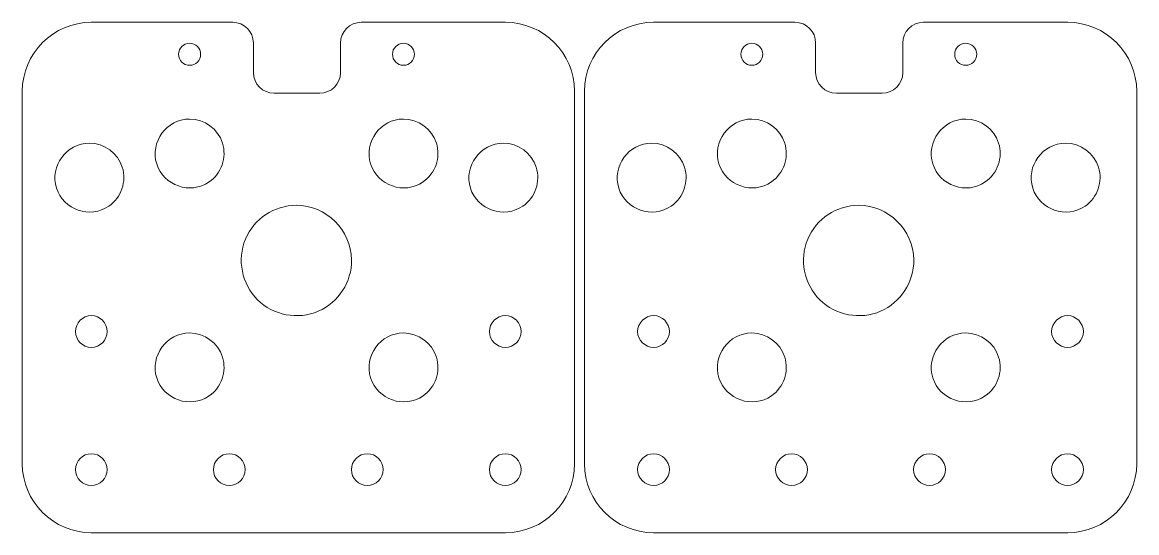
# Model space of a CAD drawing. Header units: inches. Extents: x 166 to 626, y -1144 to -80.
# Drawn here: x 166.4 to 624.2, y -1144.4 to -934.8 of the extents above; entities that cross this region are included whole.
import ezdxf

# ---------------------------------------------------------------- set-up
doc = ezdxf.new("R2010")
doc.units = ezdxf.units.IN
doc.header["$MEASUREMENT"] = 0
doc.layers.add('Layer 1', color=7, linetype='Continuous')

# ---------------------------------------------------------------- blocks, each defined once
blk = doc.blocks.new('block 2')
at = {"layer": 'Layer 1', "lineweight": 0}
blk.add_lwpolyline([(595.89, -934.82), (536.62, -934.82)], dxfattribs=at)
blk = doc.blocks.new('block 3')
at = {"layer": 'Layer 1', "lineweight": 0}
blk.add_open_spline([(536.62, -934.82), (531.92, -934.82), (528.12, -938.62), (528.12, -943.32)], degree=3, dxfattribs=at)
blk = doc.blocks.new('block 4')
at = {"layer": 'Layer 1', "lineweight": 0}
blk.add_lwpolyline([(528.12, -943.32), (528.12, -955.44)], dxfattribs=at)
blk = doc.blocks.new('block 5')
at = {"layer": 'Layer 1', "lineweight": 0}
blk.add_open_spline([(519.61, -963.94), (524.31, -963.94), (528.12, -960.13), (528.12, -955.44)], degree=3, dxfattribs=at)
blk = doc.blocks.new('block 6')
at = {"layer": 'Layer 1', "lineweight": 0}
blk.add_lwpolyline([(519.61, -963.94), (500.84, -963.94)], dxfattribs=at)
blk = doc.blocks.new('block 7')
at = {"layer": 'Layer 1', "lineweight": 0}
blk.add_open_spline([(492.33, -955.44), (492.33, -960.13), (496.14, -963.94), (500.84, -963.94)], degree=3, dxfattribs=at)
blk = doc.blocks.new('block 8')
at = {"layer": 'Layer 1', "lineweight": 0}
blk.add_lwpolyline([(492.33, -955.44), (492.33, -943.32)], dxfattribs=at)
blk = doc.blocks.new('block 9')
at = {"layer": 'Layer 1', "lineweight": 0}
blk.add_open_spline([(492.33, -943.32), (492.33, -938.62), (488.53, -934.82), (483.83, -934.82)], degree=3, dxfattribs=at)
blk = doc.blocks.new('block 10')
at = {"layer": 'Layer 1', "lineweight": 0}
blk.add_lwpolyline([(483.83, -934.82), (425.72, -934.82)], dxfattribs=at)
blk = doc.blocks.new('block 11')
at = {"layer": 'Layer 1', "lineweight": 0}
blk.add_open_spline([(425.72, -934.82), (410.07, -934.82), (397.37, -947.51), (397.37, -963.16)], degree=3, dxfattribs=at)
blk = doc.blocks.new('block 12')
at = {"layer": 'Layer 1', "lineweight": 0}
blk.add_lwpolyline([(397.37, -963.16), (397.37, -1116.09)], dxfattribs=at)
blk = doc.blocks.new('block 13')
at = {"layer": 'Layer 1', "lineweight": 0}
blk.add_open_spline([(397.37, -1116.09), (397.37, -1131.74), (410.07, -1144.43), (425.72, -1144.43)], degree=3, dxfattribs=at)
blk = doc.blocks.new('block 14')
at = {"layer": 'Layer 1', "lineweight": 0}
blk.add_lwpolyline([(425.72, -1144.43), (595.89, -1144.43)], dxfattribs=at)
blk = doc.blocks.new('block 15')
at = {"layer": 'Layer 1', "lineweight": 0}
blk.add_open_spline([(595.89, -1144.43), (611.54, -1144.43), (624.23, -1131.74), (624.23, -1116.09)], degree=3, dxfattribs=at)
blk = doc.blocks.new('block 16')
at = {"layer": 'Layer 1', "lineweight": 0}
blk.add_lwpolyline([(624.23, -1116.09), (624.23, -963.16)], dxfattribs=at)
blk = doc.blocks.new('block 17')
at = {"layer": 'Layer 1', "lineweight": 0}
blk.add_open_spline([(624.23, -963.16), (624.23, -947.51), (611.54, -934.82), (595.89, -934.82)], degree=3, dxfattribs=at)
blk = doc.blocks.new('block 18')
at = {"layer": 'Layer 1', "lineweight": 0}
blk.add_open_spline([(482.41, -1111.98), (478.86, -1111.98), (475.89, -1114.95), (475.89, -1118.5), (475.89, -1122.05), (478.86, -1125.02), (482.41, -1125.02), (485.97, -1125.02), (488.93, -1122.05), (488.93, -1118.5), (488.93, -1114.95), (485.97, -1111.98), (482.41, -1111.98), (482.41, -1111.98), (482.41, -1111.98), (482.41, -1111.98)], degree=3, knots=[0, 0, 0, 0, 1, 1, 1, 2, 2, 2, 3, 3, 3, 4, 4, 4, 5, 5, 5, 5], dxfattribs=at)
blk = doc.blocks.new('block 19')
at = {"layer": 'Layer 1', "lineweight": 0}
blk.add_open_spline([(539.11, -1111.98), (535.55, -1111.98), (532.59, -1114.95), (532.59, -1118.5), (532.59, -1122.05), (535.55, -1125.02), (539.11, -1125.02), (542.66, -1125.02), (545.63, -1122.05), (545.63, -1118.5), (545.63, -1114.95), (542.66, -1111.98), (539.11, -1111.98), (539.11, -1111.98), (539.11, -1111.98), (539.11, -1111.98)], degree=3, knots=[0, 0, 0, 0, 1, 1, 1, 2, 2, 2, 3, 3, 3, 4, 4, 4, 5, 5, 5, 5], dxfattribs=at)
blk = doc.blocks.new('block 20')
at = {"layer": 'Layer 1', "lineweight": 0}
blk.add_open_spline([(595.8, -1055.29), (592.25, -1055.29), (589.28, -1058.25), (589.28, -1061.81), (589.28, -1065.36), (592.25, -1068.33), (595.8, -1068.33), (599.35, -1068.33), (602.32, -1065.36), (602.32, -1061.81), (602.32, -1058.25), (599.35, -1055.29), (595.8, -1055.29), (595.8, -1055.29), (595.8, -1055.29), (595.8, -1055.29)], degree=3, knots=[0, 0, 0, 0, 1, 1, 1, 2, 2, 2, 3, 3, 3, 4, 4, 4, 5, 5, 5, 5], dxfattribs=at)
blk = doc.blocks.new('block 21')
at = {"layer": 'Layer 1', "lineweight": 0}
blk.add_open_spline([(425.72, -1055.29), (422.17, -1055.29), (419.2, -1058.25), (419.2, -1061.81), (419.2, -1065.36), (422.17, -1068.33), (425.72, -1068.33), (429.27, -1068.33), (432.24, -1065.36), (432.24, -1061.81), (432.24, -1058.25), (429.27, -1055.29), (425.72, -1055.29), (425.72, -1055.29), (425.72, -1055.29), (425.72, -1055.29)], degree=3, knots=[0, 0, 0, 0, 1, 1, 1, 2, 2, 2, 3, 3, 3, 4, 4, 4, 5, 5, 5, 5], dxfattribs=at)
blk = doc.blocks.new('block 22')
at = {"layer": 'Layer 1', "lineweight": 0}
blk.add_open_spline([(466.11, -974.54), (456.68, -974.54), (449.75, -983.99), (452.59, -992.99), (455.41, -1001.91), (466.43, -1005.71), (474.14, -1000.39), (479.22, -996.89), (481.49, -990.32), (479.62, -984.43), (477.78, -978.61), (472.22, -974.54), (466.11, -974.54), (466.11, -974.54), (466.11, -974.54), (466.11, -974.54)], degree=3, knots=[0, 0, 0, 0, 1, 1, 1, 2, 2, 2, 3, 3, 3, 4, 4, 4, 5, 5, 5, 5], dxfattribs=at)
blk = doc.blocks.new('block 23')
at = {"layer": 'Layer 1', "lineweight": 0}
blk.add_open_spline([(425.72, -1111.98), (422.17, -1111.98), (419.2, -1114.95), (419.2, -1118.5), (419.2, -1122.05), (422.17, -1125.02), (425.72, -1125.02), (429.27, -1125.02), (432.24, -1122.05), (432.24, -1118.5), (432.24, -1114.95), (429.27, -1111.98), (425.72, -1111.98), (425.72, -1111.98), (425.72, -1111.98), (425.72, -1111.98)], degree=3, knots=[0, 0, 0, 0, 1, 1, 1, 2, 2, 2, 3, 3, 3, 4, 4, 4, 5, 5, 5, 5], dxfattribs=at)
blk = doc.blocks.new('block 24')
at = {"layer": 'Layer 1', "lineweight": 0}
blk.add_open_spline([(595.8, -1111.98), (592.25, -1111.98), (589.28, -1114.95), (589.28, -1118.5), (589.28, -1122.05), (592.25, -1125.02), (595.8, -1125.02), (599.35, -1125.02), (602.32, -1122.05), (602.32, -1118.5), (602.32, -1114.95), (599.35, -1111.98), (595.8, -1111.98), (595.8, -1111.98), (595.8, -1111.98), (595.8, -1111.98)], degree=3, knots=[0, 0, 0, 0, 1, 1, 1, 2, 2, 2, 3, 3, 3, 4, 4, 4, 5, 5, 5, 5], dxfattribs=at)
blk = doc.blocks.new('block 25')
at = {"layer": 'Layer 1', "lineweight": 0}
blk.add_open_spline([(553.98, -974.54), (544.56, -974.54), (537.62, -983.99), (540.47, -992.99), (543.29, -1001.91), (554.3, -1005.71), (562.01, -1000.39), (567.09, -996.89), (569.36, -990.32), (567.5, -984.43), (565.66, -978.61), (560.09, -974.54), (553.98, -974.54), (553.98, -974.54), (553.98, -974.54), (553.98, -974.54)], degree=3, knots=[0, 0, 0, 0, 1, 1, 1, 2, 2, 2, 3, 3, 3, 4, 4, 4, 5, 5, 5, 5], dxfattribs=at)
blk = doc.blocks.new('block 26')
at = {"layer": 'Layer 1', "lineweight": 0}
blk.add_open_spline([(553.98, -943.41), (551.51, -943.41), (549.45, -945.47), (549.45, -947.94), (549.45, -950.42), (551.51, -952.48), (553.98, -952.48), (556.46, -952.48), (558.52, -950.41), (558.52, -947.94), (558.52, -945.47), (556.46, -943.41), (553.98, -943.41), (553.98, -943.41), (553.98, -943.41), (553.98, -943.41)], degree=3, knots=[0, 0, 0, 0, 1, 1, 1, 2, 2, 2, 3, 3, 3, 4, 4, 4, 5, 5, 5, 5], dxfattribs=at)
blk = doc.blocks.new('block 27')
at = {"layer": 'Layer 1', "lineweight": 0}
blk.add_open_spline([(466.11, -943.41), (463.64, -943.41), (461.57, -945.47), (461.57, -947.94), (461.57, -950.41), (463.64, -952.48), (466.11, -952.48), (468.58, -952.48), (470.64, -950.41), (470.64, -947.94), (470.64, -945.47), (468.58, -943.41), (466.11, -943.41), (466.11, -943.41), (466.11, -943.41), (466.11, -943.41)], degree=3, knots=[0, 0, 0, 0, 1, 1, 1, 2, 2, 2, 3, 3, 3, 4, 4, 4, 5, 5, 5, 5], dxfattribs=at)
blk = doc.blocks.new('block 28')
at = {"layer": 'Layer 1', "lineweight": 0}
blk.add_open_spline([(509.98, -1009.97), (500.94, -1009.97), (492.56, -1015.54), (489.06, -1023.88), (485.52, -1032.33), (487.53, -1042.34), (494.04, -1048.78), (500.55, -1055.21), (510.59, -1057.11), (518.99, -1053.47), (527.3, -1049.87), (532.77, -1041.42), (532.66, -1032.37), (532.51, -1020.12), (522.23, -1009.97), (509.98, -1009.97), (509.98, -1009.97), (509.98, -1009.97), (509.98, -1009.97)], degree=3, knots=[0, 0, 0, 0, 1, 1, 1, 2, 2, 2, 3, 3, 3, 4, 4, 4, 5, 5, 5, 6, 6, 6, 6], dxfattribs=at)
blk = doc.blocks.new('block 29')
at = {"layer": 'Layer 1', "lineweight": 0}
blk.add_open_spline([(466.11, -1062.41), (456.68, -1062.41), (449.75, -1071.87), (452.59, -1080.86), (455.41, -1089.79), (466.43, -1093.58), (474.14, -1088.27), (479.22, -1084.77), (481.49, -1078.19), (479.62, -1072.31), (477.78, -1066.48), (472.22, -1062.41), (466.11, -1062.41), (466.11, -1062.41), (466.11, -1062.41), (466.11, -1062.41)], degree=3, knots=[0, 0, 0, 0, 1, 1, 1, 2, 2, 2, 3, 3, 3, 4, 4, 4, 5, 5, 5, 5], dxfattribs=at)
blk = doc.blocks.new('block 30')
at = {"layer": 'Layer 1', "lineweight": 0}
blk.add_open_spline([(595.02, -984.46), (585.59, -984.46), (578.66, -993.92), (581.51, -1002.91), (584.33, -1011.83), (595.34, -1015.63), (603.05, -1010.31), (608.13, -1006.81), (610.4, -1000.24), (608.54, -994.36), (606.69, -988.53), (601.13, -984.46), (595.02, -984.46), (595.02, -984.46), (595.02, -984.46), (595.02, -984.46)], degree=3, knots=[0, 0, 0, 0, 1, 1, 1, 2, 2, 2, 3, 3, 3, 4, 4, 4, 5, 5, 5, 5], dxfattribs=at)
blk = doc.blocks.new('block 31')
at = {"layer": 'Layer 1', "lineweight": 0}
blk.add_open_spline([(424.94, -984.46), (415.51, -984.46), (408.58, -993.92), (411.43, -1002.91), (414.25, -1011.83), (425.26, -1015.63), (432.97, -1010.31), (438.05, -1006.81), (440.32, -1000.24), (438.46, -994.36), (436.62, -988.53), (431.05, -984.46), (424.94, -984.46), (424.94, -984.46), (424.94, -984.46), (424.94, -984.46)], degree=3, knots=[0, 0, 0, 0, 1, 1, 1, 2, 2, 2, 3, 3, 3, 4, 4, 4, 5, 5, 5, 5], dxfattribs=at)
blk = doc.blocks.new('block 32')
at = {"layer": 'Layer 1', "lineweight": 0}
blk.add_open_spline([(553.98, -1062.41), (544.56, -1062.41), (537.62, -1071.87), (540.47, -1080.86), (543.29, -1089.79), (554.3, -1093.58), (562.01, -1088.27), (567.09, -1084.77), (569.36, -1078.19), (567.5, -1072.31), (565.66, -1066.48), (560.09, -1062.41), (553.98, -1062.41), (553.98, -1062.41), (553.98, -1062.41), (553.98, -1062.41)], degree=3, knots=[0, 0, 0, 0, 1, 1, 1, 2, 2, 2, 3, 3, 3, 4, 4, 4, 5, 5, 5, 5], dxfattribs=at)
blk = doc.blocks.new('block 33')
at = {"layer": 'Layer 1', "lineweight": 0}
blk.add_lwpolyline([(364.89, -934.82), (305.62, -934.82)], dxfattribs=at)
blk = doc.blocks.new('block 34')
at = {"layer": 'Layer 1', "lineweight": 0}
blk.add_open_spline([(305.62, -934.82), (300.92, -934.82), (297.12, -938.62), (297.12, -943.32)], degree=3, dxfattribs=at)
blk = doc.blocks.new('block 35')
at = {"layer": 'Layer 1', "lineweight": 0}
blk.add_lwpolyline([(297.12, -943.32), (297.12, -955.44)], dxfattribs=at)
blk = doc.blocks.new('block 36')
at = {"layer": 'Layer 1', "lineweight": 0}
blk.add_open_spline([(288.61, -963.94), (293.31, -963.94), (297.12, -960.13), (297.12, -955.44)], degree=3, dxfattribs=at)
blk = doc.blocks.new('block 37')
at = {"layer": 'Layer 1', "lineweight": 0}
blk.add_lwpolyline([(288.61, -963.94), (269.84, -963.94)], dxfattribs=at)
blk = doc.blocks.new('block 38')
at = {"layer": 'Layer 1', "lineweight": 0}
blk.add_open_spline([(261.33, -955.44), (261.33, -960.13), (265.14, -963.94), (269.84, -963.94)], degree=3, dxfattribs=at)
blk = doc.blocks.new('block 39')
at = {"layer": 'Layer 1', "lineweight": 0}
blk.add_lwpolyline([(261.33, -955.44), (261.33, -943.32)], dxfattribs=at)
blk = doc.blocks.new('block 40')
at = {"layer": 'Layer 1', "lineweight": 0}
blk.add_open_spline([(261.33, -943.32), (261.33, -938.62), (257.53, -934.82), (252.83, -934.82)], degree=3, dxfattribs=at)
blk = doc.blocks.new('block 41')
at = {"layer": 'Layer 1', "lineweight": 0}
blk.add_lwpolyline([(252.83, -934.82), (194.72, -934.82)], dxfattribs=at)
blk = doc.blocks.new('block 42')
at = {"layer": 'Layer 1', "lineweight": 0}
blk.add_open_spline([(194.72, -934.82), (179.06, -934.82), (166.37, -947.51), (166.37, -963.16)], degree=3, dxfattribs=at)
blk = doc.blocks.new('block 43')
at = {"layer": 'Layer 1', "lineweight": 0}
blk.add_lwpolyline([(166.37, -963.16), (166.37, -1116.09)], dxfattribs=at)
blk = doc.blocks.new('block 44')
at = {"layer": 'Layer 1', "lineweight": 0}
blk.add_open_spline([(166.37, -1116.09), (166.37, -1131.74), (179.06, -1144.43), (194.72, -1144.43)], degree=3, dxfattribs=at)
blk = doc.blocks.new('block 45')
at = {"layer": 'Layer 1', "lineweight": 0}
blk.add_lwpolyline([(194.72, -1144.43), (364.89, -1144.43)], dxfattribs=at)
blk = doc.blocks.new('block 46')
at = {"layer": 'Layer 1', "lineweight": 0}
blk.add_open_spline([(364.89, -1144.43), (380.54, -1144.43), (393.23, -1131.74), (393.23, -1116.09)], degree=3, dxfattribs=at)
blk = doc.blocks.new('block 47')
at = {"layer": 'Layer 1', "lineweight": 0}
blk.add_lwpolyline([(393.23, -1116.09), (393.23, -963.16)], dxfattribs=at)
blk = doc.blocks.new('block 48')
at = {"layer": 'Layer 1', "lineweight": 0}
blk.add_open_spline([(393.23, -963.16), (393.23, -947.51), (380.54, -934.82), (364.89, -934.82)], degree=3, dxfattribs=at)
blk = doc.blocks.new('block 49')
at = {"layer": 'Layer 1', "lineweight": 0}
blk.add_open_spline([(251.41, -1111.98), (247.86, -1111.98), (244.89, -1114.95), (244.89, -1118.5), (244.89, -1122.05), (247.86, -1125.02), (251.41, -1125.02), (254.97, -1125.02), (257.93, -1122.05), (257.93, -1118.5), (257.93, -1114.95), (254.97, -1111.98), (251.41, -1111.98), (251.41, -1111.98), (251.41, -1111.98), (251.41, -1111.98)], degree=3, knots=[0, 0, 0, 0, 1, 1, 1, 2, 2, 2, 3, 3, 3, 4, 4, 4, 5, 5, 5, 5], dxfattribs=at)
blk = doc.blocks.new('block 50')
at = {"layer": 'Layer 1', "lineweight": 0}
blk.add_open_spline([(308.11, -1111.98), (304.55, -1111.98), (301.59, -1114.95), (301.59, -1118.5), (301.59, -1122.05), (304.55, -1125.02), (308.11, -1125.02), (311.66, -1125.02), (314.63, -1122.05), (314.63, -1118.5), (314.63, -1114.95), (311.66, -1111.98), (308.11, -1111.98), (308.11, -1111.98), (308.11, -1111.98), (308.11, -1111.98)], degree=3, knots=[0, 0, 0, 0, 1, 1, 1, 2, 2, 2, 3, 3, 3, 4, 4, 4, 5, 5, 5, 5], dxfattribs=at)
blk = doc.blocks.new('block 51')
at = {"layer": 'Layer 1', "lineweight": 0}
blk.add_open_spline([(364.8, -1055.29), (361.25, -1055.29), (358.28, -1058.25), (358.28, -1061.81), (358.28, -1065.36), (361.25, -1068.33), (364.8, -1068.33), (368.35, -1068.33), (371.32, -1065.36), (371.32, -1061.81), (371.32, -1058.25), (368.35, -1055.29), (364.8, -1055.29), (364.8, -1055.29), (364.8, -1055.29), (364.8, -1055.29)], degree=3, knots=[0, 0, 0, 0, 1, 1, 1, 2, 2, 2, 3, 3, 3, 4, 4, 4, 5, 5, 5, 5], dxfattribs=at)
blk = doc.blocks.new('block 52')
at = {"layer": 'Layer 1', "lineweight": 0}
blk.add_open_spline([(194.72, -1055.29), (191.17, -1055.29), (188.2, -1058.25), (188.2, -1061.81), (188.2, -1065.36), (191.17, -1068.33), (194.72, -1068.33), (198.27, -1068.33), (201.24, -1065.36), (201.24, -1061.81), (201.24, -1058.25), (198.27, -1055.29), (194.72, -1055.29), (194.72, -1055.29), (194.72, -1055.29), (194.72, -1055.29)], degree=3, knots=[0, 0, 0, 0, 1, 1, 1, 2, 2, 2, 3, 3, 3, 4, 4, 4, 5, 5, 5, 5], dxfattribs=at)
blk = doc.blocks.new('block 53')
at = {"layer": 'Layer 1', "lineweight": 0}
blk.add_open_spline([(235.11, -974.54), (225.68, -974.54), (218.75, -983.99), (221.59, -992.99), (224.41, -1001.91), (235.43, -1005.71), (243.14, -1000.39), (248.22, -996.89), (250.49, -990.32), (248.62, -984.43), (246.78, -978.61), (241.22, -974.54), (235.11, -974.54), (235.11, -974.54), (235.11, -974.54), (235.11, -974.54)], degree=3, knots=[0, 0, 0, 0, 1, 1, 1, 2, 2, 2, 3, 3, 3, 4, 4, 4, 5, 5, 5, 5], dxfattribs=at)
blk = doc.blocks.new('block 54')
at = {"layer": 'Layer 1', "lineweight": 0}
blk.add_open_spline([(194.72, -1111.98), (191.17, -1111.98), (188.2, -1114.95), (188.2, -1118.5), (188.2, -1122.05), (191.17, -1125.02), (194.72, -1125.02), (198.27, -1125.02), (201.24, -1122.05), (201.24, -1118.5), (201.24, -1114.95), (198.27, -1111.98), (194.72, -1111.98), (194.72, -1111.98), (194.72, -1111.98), (194.72, -1111.98)], degree=3, knots=[0, 0, 0, 0, 1, 1, 1, 2, 2, 2, 3, 3, 3, 4, 4, 4, 5, 5, 5, 5], dxfattribs=at)
blk = doc.blocks.new('block 55')
at = {"layer": 'Layer 1', "lineweight": 0}
blk.add_open_spline([(364.8, -1111.98), (361.25, -1111.98), (358.28, -1114.95), (358.28, -1118.5), (358.28, -1122.05), (361.25, -1125.02), (364.8, -1125.02), (368.35, -1125.02), (371.32, -1122.05), (371.32, -1118.5), (371.32, -1114.95), (368.35, -1111.98), (364.8, -1111.98), (364.8, -1111.98), (364.8, -1111.98), (364.8, -1111.98)], degree=3, knots=[0, 0, 0, 0, 1, 1, 1, 2, 2, 2, 3, 3, 3, 4, 4, 4, 5, 5, 5, 5], dxfattribs=at)
blk = doc.blocks.new('block 56')
at = {"layer": 'Layer 1', "lineweight": 0}
blk.add_open_spline([(322.98, -974.54), (313.56, -974.54), (306.62, -983.99), (309.47, -992.99), (312.29, -1001.91), (323.3, -1005.71), (331.01, -1000.39), (336.09, -996.89), (338.36, -990.32), (336.5, -984.43), (334.66, -978.61), (329.09, -974.54), (322.98, -974.54), (322.98, -974.54), (322.98, -974.54), (322.98, -974.54)], degree=3, knots=[0, 0, 0, 0, 1, 1, 1, 2, 2, 2, 3, 3, 3, 4, 4, 4, 5, 5, 5, 5], dxfattribs=at)
blk = doc.blocks.new('block 57')
at = {"layer": 'Layer 1', "lineweight": 0}
blk.add_open_spline([(322.98, -943.41), (320.51, -943.41), (318.45, -945.47), (318.45, -947.94), (318.45, -950.41), (320.51, -952.48), (322.98, -952.48), (325.45, -952.48), (327.52, -950.41), (327.52, -947.94), (327.52, -945.47), (325.45, -943.41), (322.98, -943.41), (322.98, -943.41), (322.98, -943.41), (322.98, -943.41)], degree=3, knots=[0, 0, 0, 0, 1, 1, 1, 2, 2, 2, 3, 3, 3, 4, 4, 4, 5, 5, 5, 5], dxfattribs=at)
blk = doc.blocks.new('block 58')
at = {"layer": 'Layer 1', "lineweight": 0}
blk.add_open_spline([(235.11, -943.41), (232.64, -943.41), (230.57, -945.47), (230.57, -947.94), (230.57, -950.41), (232.64, -952.48), (235.11, -952.48), (237.58, -952.48), (239.64, -950.42), (239.64, -947.94), (239.64, -945.47), (237.58, -943.41), (235.11, -943.41), (235.11, -943.41), (235.11, -943.41), (235.11, -943.41)], degree=3, knots=[0, 0, 0, 0, 1, 1, 1, 2, 2, 2, 3, 3, 3, 4, 4, 4, 5, 5, 5, 5], dxfattribs=at)
blk = doc.blocks.new('block 59')
at = {"layer": 'Layer 1', "lineweight": 0}
blk.add_open_spline([(278.98, -1009.97), (269.94, -1009.97), (261.56, -1015.54), (258.06, -1023.88), (254.52, -1032.33), (256.53, -1042.34), (263.04, -1048.78), (269.55, -1055.21), (279.59, -1057.11), (287.99, -1053.47), (296.3, -1049.87), (301.77, -1041.42), (301.66, -1032.37), (301.51, -1020.12), (291.23, -1009.97), (278.98, -1009.97), (278.98, -1009.97), (278.98, -1009.97), (278.98, -1009.97)], degree=3, knots=[0, 0, 0, 0, 1, 1, 1, 2, 2, 2, 3, 3, 3, 4, 4, 4, 5, 5, 5, 6, 6, 6, 6], dxfattribs=at)
blk = doc.blocks.new('block 60')
at = {"layer": 'Layer 1', "lineweight": 0}
blk.add_open_spline([(235.11, -1062.41), (225.68, -1062.41), (218.75, -1071.87), (221.59, -1080.86), (224.41, -1089.79), (235.43, -1093.58), (243.14, -1088.27), (248.22, -1084.77), (250.49, -1078.19), (248.62, -1072.31), (246.78, -1066.48), (241.22, -1062.41), (235.11, -1062.41), (235.11, -1062.41), (235.11, -1062.41), (235.11, -1062.41)], degree=3, knots=[0, 0, 0, 0, 1, 1, 1, 2, 2, 2, 3, 3, 3, 4, 4, 4, 5, 5, 5, 5], dxfattribs=at)
blk = doc.blocks.new('block 61')
at = {"layer": 'Layer 1', "lineweight": 0}
blk.add_open_spline([(364.02, -984.46), (354.59, -984.46), (347.66, -993.92), (350.51, -1002.91), (353.33, -1011.83), (364.34, -1015.63), (372.05, -1010.31), (377.13, -1006.81), (379.4, -1000.24), (377.54, -994.36), (375.69, -988.53), (370.13, -984.46), (364.02, -984.46), (364.02, -984.46), (364.02, -984.46), (364.02, -984.46)], degree=3, knots=[0, 0, 0, 0, 1, 1, 1, 2, 2, 2, 3, 3, 3, 4, 4, 4, 5, 5, 5, 5], dxfattribs=at)
blk = doc.blocks.new('block 62')
at = {"layer": 'Layer 1', "lineweight": 0}
blk.add_open_spline([(193.94, -984.46), (184.51, -984.46), (177.58, -993.92), (180.43, -1002.91), (183.25, -1011.83), (194.26, -1015.63), (201.97, -1010.31), (207.05, -1006.81), (209.32, -1000.24), (207.46, -994.36), (205.62, -988.53), (200.05, -984.46), (193.94, -984.46), (193.94, -984.46), (193.94, -984.46), (193.94, -984.46)], degree=3, knots=[0, 0, 0, 0, 1, 1, 1, 2, 2, 2, 3, 3, 3, 4, 4, 4, 5, 5, 5, 5], dxfattribs=at)
blk = doc.blocks.new('block 63')
at = {"layer": 'Layer 1', "lineweight": 0}
blk.add_open_spline([(322.98, -1062.41), (313.56, -1062.41), (306.62, -1071.87), (309.47, -1080.86), (312.29, -1089.79), (323.3, -1093.58), (331.01, -1088.27), (336.09, -1084.77), (338.36, -1078.19), (336.5, -1072.31), (334.66, -1066.48), (329.09, -1062.41), (322.98, -1062.41), (322.98, -1062.41), (322.98, -1062.41), (322.98, -1062.41)], degree=3, knots=[0, 0, 0, 0, 1, 1, 1, 2, 2, 2, 3, 3, 3, 4, 4, 4, 5, 5, 5, 5], dxfattribs=at)

msp = doc.modelspace()

# ---------------------------------------------------------------- block references
at = {"layer": 'Layer 1'}
for name in ['block 42', 'block 41', 'block 40', 'block 34', 'block 33', 'block 48', 'block 11', 'block 10', 'block 9', 'block 3', 'block 2', 'block 17', 'block 58', 'block 39', 'block 35', 'block 57', 'block 27', 'block 8', 'block 4', 'block 26', 'block 38', 'block 36', 'block 7', 'block 5', 'block 43', 'block 37', 'block 47', 'block 12', 'block 6', 'block 16', 'block 53', 'block 56', 'block 22', 'block 25', 'block 62', 'block 61', 'block 31', 'block 30', 'block 59', 'block 28', 'block 52', 'block 51', 'block 21', 'block 20', 'block 60', 'block 63', 'block 29', 'block 32', 'block 54', 'block 49', 'block 50', 'block 55', 'block 23', 'block 18', 'block 19', 'block 24', 'block 44', 'block 46', 'block 13', 'block 15', 'block 45', 'block 14']:
    msp.add_blockref(name, (0, 0), dxfattribs=at)

doc.saveas('drawing.dxf')
